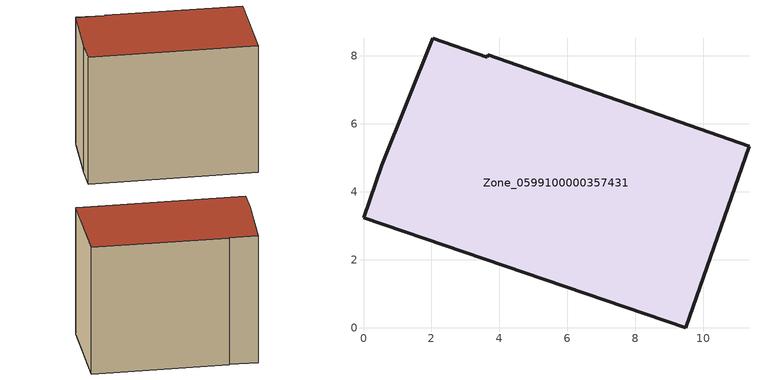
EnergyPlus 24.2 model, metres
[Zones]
Zone_0599100000357431
 floor ground (C_G): 0.54,4.78 2.04,8.52 3.64,7.96 3.67,8.03 11.35,5.34 9.49,0 0,3.24 z0
 wall outside (C_F): 9.49,0 11.35,5.34 3.67,8.03 3.64,7.96 2.04,8.52 0.54,4.78 0,3.24 9.49,0 z0:8.08
 roof outside (C_R): 2.04,8.52 0.54,4.78 0,3.24 9.49,0 11.35,5.34 3.67,8.03 3.64,7.96 z8.08
[BUILDING]
Pand.0599100000357431: North Axis=0; Terrain=City; Loads Convergence Tolerance Value=0.04; Temperature Convergence Tolerance Value=0.4; Solar Distribution=FullExterior; Maximum Number of Warmup Days=25; Minimum Number of Warmup Days=1
[Site:Location]
Rotterdam.The.Hague.AP_ZH_NLD Design_Conditions: Latitude=51.96; Longitude=4.45; Time Zone=1; Elevation=-4.5
[SITE:GROUNDTEMPERATURE:BUILDINGSURFACE]
18, 18, 18, 18, 18, 18, 18, 18, 18, 18, 18, 18
[MATERIAL] Thermal Absorptance=0.9; Solar Absorptance=0.7; Visible Absorptance=0.7
Name | Roughness | Thickness | Conductivity | Density | Specific Heat
G.TI.1992-2005 | MediumSmooth | 0.15 | 0.06 | 540 | 1210
F.TI.1992-2005 | Rough | 0.3 | 0.12 | 1920 | 840
R.TI.1992-2005 | MediumRough | 0.2 | 0.08 | 1500 | 1000
[CONSTRUCTION]
C_G: G.TI.1992-2005
C_F: F.TI.1992-2005
C_R: R.TI.1992-2005
[ZONE]
Zone_0599100000357431: Type=1; Multiplier=1; Ceiling Height=Autocalculate; Volume=Autocalculate; Floor Area=autocalculate; Part of Total Floor Area=Yes
[ZONEINFILTRATION:DESIGNFLOWRATE]
Infil_Zone_0599100000357431: Zone or ZoneList or Space or SpaceList=Zone_0599100000357431; Schedule=AlwaysOn; Design Flow Rate Calculation Method=Flow/Area; Flow Rate per Floor Area=0.0015; Constant Term Coefficient=1; Temperature Term Coefficient=0; Velocity Term Coefficient=0; Velocity Squared Term Coefficient=0
[HVACTEMPLATE:ZONE:IDEALLOADSAIRSYSTEM]
Zone_0599100000357431: Maximum Heating Supply Air Temperature=50; Minimum Cooling Supply Air Temperature=13; Maximum Heating Supply Air Humidity Ratio=0.0156; Minimum Cooling Supply Air Humidity Ratio=0.0077; Heating Limit=NoLimit; Cooling Limit=NoLimit; Dehumidification Control Type=ConstantSensibleHeatRatio; Cooling Sensible Heat Ratio=0.7; Dehumidification Setpoint=60; Humidification Control Type=None; Humidification Setpoint=30; Outdoor Air Method=None; Outdoor Air Flow Rate per Person=0.00944; Outdoor Air Flow Rate per Zone Floor Area=0; Outdoor Air Flow Rate per Zone=0; Demand Controlled Ventilation Type=None; Outdoor Air Economizer Type=NoEconomizer; Heat Recovery Type=None; Sensible Heat Recovery Effectiveness=0.7; Latent Heat Recovery Effectiveness=0.65
[ZONECONTROL:THERMOSTAT]
ThermostatControl_Zone_0599100000357431: Zone or ZoneList=Zone_0599100000357431; Control Type Schedule=DualSetpointControlType; Control 1=Thermostat_Zone_0599100000357431; Temperature Difference Between Cutout And Setpoint=0
[THERMOSTATSETPOINT:DUALSETPOINT]
Thermostat_Zone_0599100000357431: Heating Setpoint Temperature Schedule=HeatingSetpoint_Zone_0599100000357431; Cooling Setpoint Temperature Schedule=CoolingSetpoint_Zone_0599100000357431
[SCHEDULE:COMPACT]
HeatingSetpoint_Zone_0599100000357431: Through: 12/31, For: AllDays, Until: 24:00, 21
CoolingSetpoint_Zone_0599100000357431: Through: 12/31, For: AllDays, Until: 24:00, 24
DualSetpointControlType: Through: 12/31, For: AllDays, Until: 24:00, 4
AlwaysOn: Through: 12/31, For: AllDays, Until: 24:00, 1
